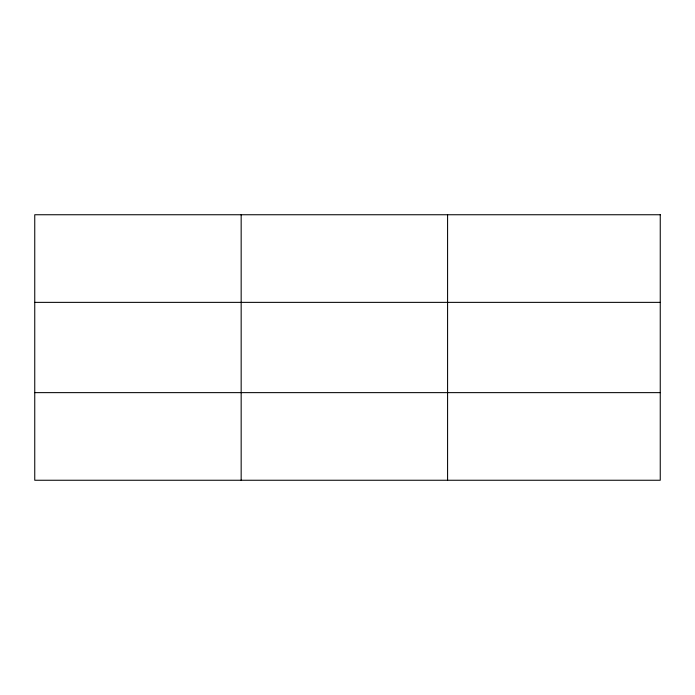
<?xml version="1.0" encoding="UTF-8"?>
<svg xmlns="http://www.w3.org/2000/svg" width="695" height="695" viewBox="0 0 695 695"><rect width="100%" height="100%" fill="white"/><g stroke="black" fill="none" stroke-linecap="round" stroke-linejoin="round"><path stroke-width="1.04" d="M241.165 480.254L241.165 214.746M447.58 480.254L447.58 214.746M34.75 302.368L660.25 302.368M34.75 392.632L660.25 392.632M660.25 214.746L660.25 480.254L34.75 480.254L34.75 214.746L660.25 214.746"/></g></svg>
